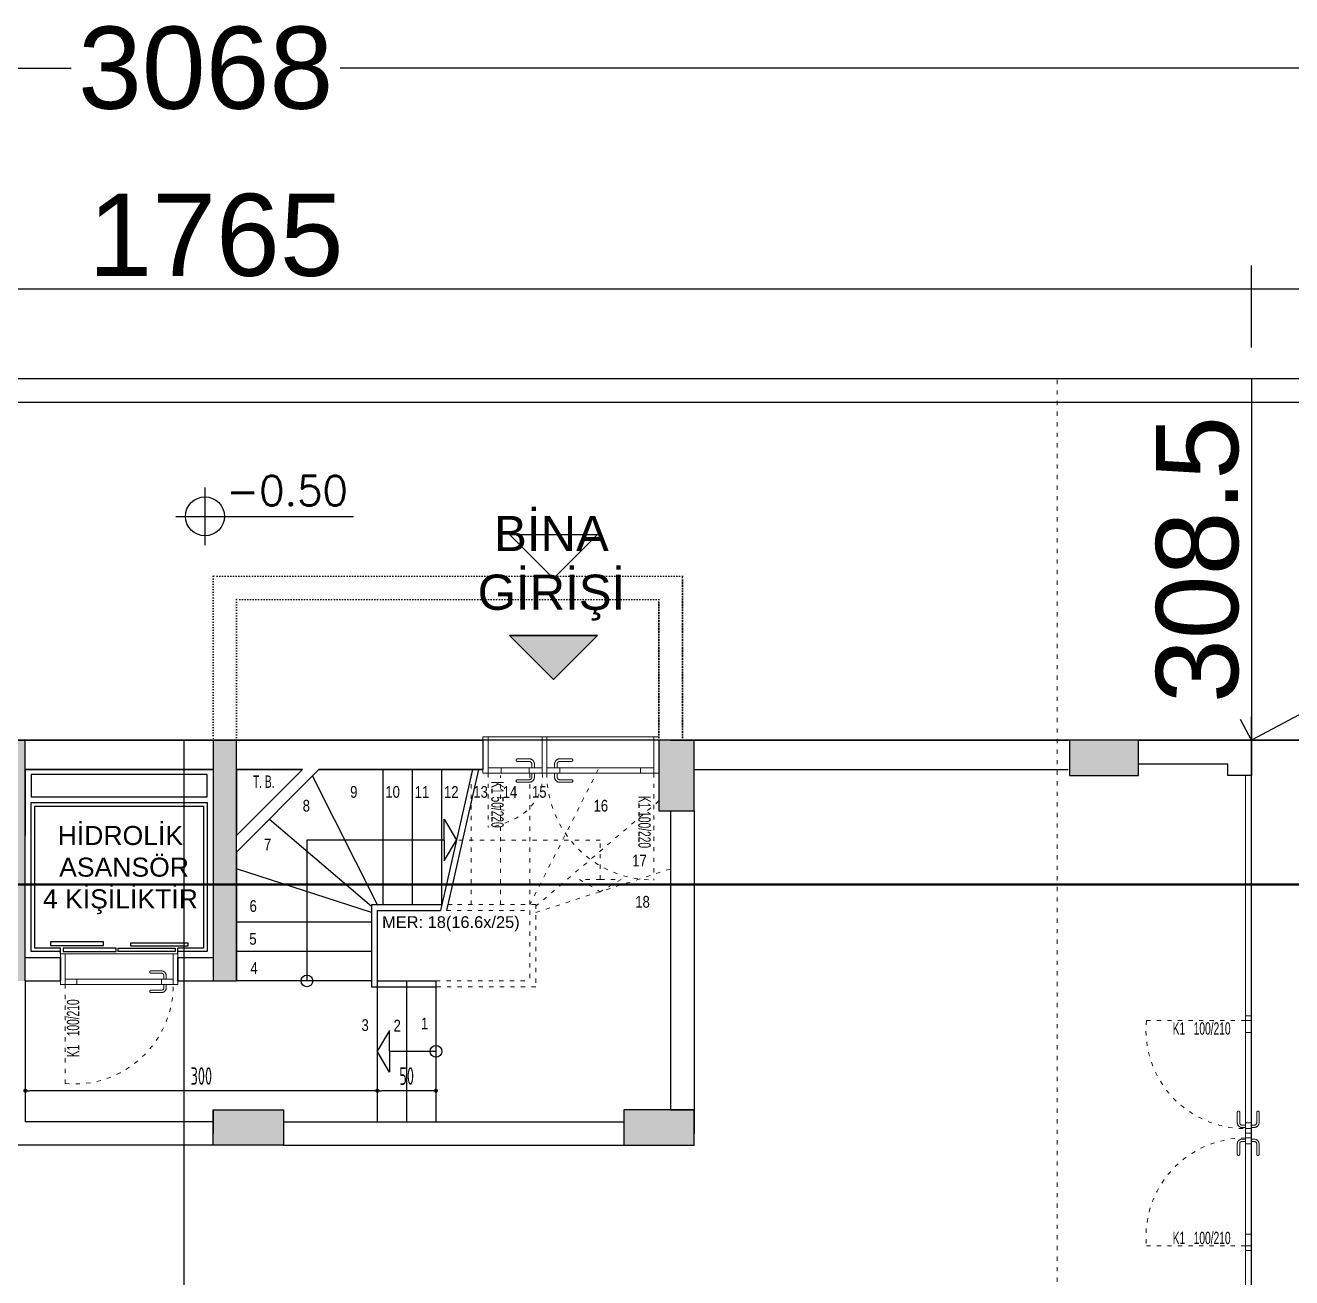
# Model space of a CAD drawing. Extents: x 41749 to 92598, y -24291 to 29432.
# Drawn here: x 44890.7 to 45160.5, y -22263.1 to -21996.3 of the extents above; entities that cross this region are included whole.
import ezdxf

# ---------------------------------------------------------------- set-up
doc = ezdxf.new("R2010")
doc.units = 0
doc.header["$MEASUREMENT"] = 0
doc.header["$PDMODE"] = 3
for name, pattern in [('ACAD_ISO03W100', [30, 12, -18]), ('DASHED', [0.75, 0.5, -0.25]), ('DOT', [6.35, 0, -6.35])]:
    doc.linetypes.add(name, pattern=pattern)
doc.layers.get('0').update_dxf_attribs({"linetype": 'CONTINUOUS'})
doc.layers.get('Defpoints').update_dxf_attribs({"linetype": 'CONTINUOUS'})
for name, color, linetype in [('ADAKENARI', 7, 'CONTINUOUS'), ('DUVAR', 6, 'CONTINUOUS'), ('KOLON', 5, 'CONTINUOUS'), ('MAHAL', 21, 'CONTINUOUS'), ('MERBAS', 231, 'CONTINUOUS'), ('MERDIVEN', 3, 'CONTINUOUS'), ('OLÇÜ', 3, 'CONTINUOUS'), ('P', 7, 'DOT'), ('SEMBOL', 21, 'CONTINUOUS'), ('SıVA', 7, 'CONTINUOUS'), ('tar', 12, 'CONTINUOUS'), ('TEFRIS', 12, 'CONTINUOUS'), ('tefriş', 12, 'CONTINUOUS'), ('YAZI', 7, 'CONTINUOUS')]:
    doc.layers.add(name, color=color, linetype=linetype)
for name, color, linetype, lineweight in [('KAPI-ACILIM1', 13, 'ACAD_ISO03W100', 20), ('KAPI-ACILIM11', 13, 'ACAD_ISO03W100', 20), ('KAPI-GOR', 153, 'CONTINUOUS', 15), ('KAPI-KASA', 34, 'CONTINUOUS', 20)]:
    doc.layers.add(name, color=color, linetype=linetype, lineweight=lineweight)
doc.styles.add('KOT', font='ROMANS.SHX')
doc.styles.add('mahal', font='arial.ttf', dxfattribs={"height": 70})
doc.styles.add('OLCU', font='isocpeur.ttf', dxfattribs={"width": 0.59})
doc.styles.add('POZ', font='arial.ttf', dxfattribs={"width": 0.8, "height": 12.5})
doc.dimstyles.new('OLCU3', dxfattribs={"dimscale": 0.5, "dimtxt": 30, "dimasz": 7, "dimexe": 20, "dimexo": 0, "dimgap": 10, "dimtad": 1, "dimdec": 4, "dimrnd": 0.5, "dimdsep": 46, "dimtxsty": 'OLCU', "dimblk1": 'DOT', "dimblk2": 'DOT', "dimsah": 1, "dimcen": 0.09, "dimclrt": 4, "dimadec": 0, "dimazin": 0, "dimtfac": 1, "dimtdec": 4, "dimtix": 1, "dimtmove": 2, "dimatfit": 3, "dimfxl": 0, "dimtolj": 1, "dimtzin": 0, "dimarcsym": 0})
doc.dimstyles.get("Standard").update_dxf_attribs({"dimtxt": 0.18, "dimasz": 0.18, "dimexe": 20, "dimexo": 0, "dimgap": 10, "dimtad": 1, "dimdec": 4, "dimrnd": 0.5, "dimdsep": 46, "dimtxsty": 'OLCU', "dimblk1": 'DOT', "dimblk2": 'DOT', "dimsah": 1, "dimcen": 0.09, "dimclrt": 4, "dimadec": 0, "dimazin": 0, "dimtfac": 1, "dimtdec": 4, "dimtix": 1, "dimtmove": 2, "dimatfit": 3, "dimfxl": 0, "dimtolj": 1, "dimtzin": 0, "dimarcsym": 0})

# ---------------------------------------------------------------- blocks, each defined once
blk = doc.blocks.new('DOT')
at = {"color": 0, "linetype": 'ByBlock'}
blk.add_line((-0.5, 0), (-1, 0), dxfattribs=at)
at = {"color": 0, "linetype": 'ByBlock', "const_width": 0.5}
blk.add_lwpolyline([(-0.25, 0, 1), (0.25, 0, 1)], format="xyb", close=True, dxfattribs=at)
blk = doc.blocks.new('*D2950')
at = {"layer": 'Defpoints', "color": 0, "transparency": 16777216}
for p in [(37023.6, -16744.4), (37073.6, -16763.2), (37023.6, -16796.8)]:
    blk.add_point(p, dxfattribs=at)
at = {"layer": 'MERDIVEN', "color": 0, "lineweight": -2, "transparency": 16777216}
for p, q in [((37023.6, -16771.8), (37023.6, -16806.8)), ((37073.6, -16771.8), (37073.6, -16806.8)), ((37070.1, -16796.8), (37027.1, -16796.8))]:
    blk.add_line(p, q, dxfattribs=at)
at = {"layer": 'MERDIVEN', "color": 0, "lineweight": -2, "transparency": 16777216, "xscale": 3.5, "yscale": 3.5, "zscale": 3.5, "rotation": 180}
blk.add_blockref('DOT', (37023.6, -16796.8), dxfattribs=at)
at = {"layer": 'MERDIVEN', "color": 0, "lineweight": -2, "transparency": 16777216, "xscale": 3.5, "yscale": 3.5, "zscale": 3.5}
blk.add_blockref('DOT', (37073.6, -16796.8), dxfattribs=at)
at = {"layer": 'MERDIVEN', "color": 4, "transparency": 16777216, "insert": (37048.6, -16784.3), "char_height": 15, "attachment_point": 5, "style": 'OLCU'}
blk.add_mtext('\\A1;50', dxfattribs=at)
blk = doc.blocks.new('*D2951')
at = {"layer": 'Defpoints', "color": 0, "transparency": 16777216}
for p in [(37023.6, -16744.4), (36723.6, -16786.9), (36723.6, -16796.8)]:
    blk.add_point(p, dxfattribs=at)
at = {"layer": 'MERDIVEN', "color": 0, "lineweight": -2, "transparency": 16777216}
for p, q in [((37023.6, -16771.8), (37023.6, -16806.8)), ((36723.6, -16786.9), (36723.6, -16806.8)), ((37020.1, -16796.8), (36727.1, -16796.8))]:
    blk.add_line(p, q, dxfattribs=at)
at = {"layer": 'MERDIVEN', "color": 0, "lineweight": -2, "transparency": 16777216, "xscale": 3.5, "yscale": 3.5, "zscale": 3.5, "rotation": 180}
blk.add_blockref('DOT', (36723.6, -16796.8), dxfattribs=at)
at = {"layer": 'MERDIVEN', "color": 0, "lineweight": -2, "transparency": 16777216, "xscale": 3.5, "yscale": 3.5, "zscale": 3.5}
blk.add_blockref('DOT', (37023.6, -16796.8), dxfattribs=at)
at = {"layer": 'MERDIVEN', "color": 4, "transparency": 16777216, "insert": (36873.6, -16784.3), "char_height": 15, "attachment_point": 5, "style": 'OLCU'}
blk.add_mtext('\\A1;300', dxfattribs=at)
blk = doc.blocks.new('KOTBLK04')
for p, q in [((0, 0.49), (0, -0.49)), ((-0.49, 0), (2.51, 0))]:
    blk.add_line(p, q)
blk.add_circle((0, 0), 0.33)
at = {"color": 7, "style": 'KOT'}
blk.add_attdef('TEMIZ', (0.359, 0.185), '', height=1, dxfattribs=at)
blk = doc.blocks.new('*D2916')
at = {"layer": 'Defpoints', "color": 0, "ltscale": 0.5, "transparency": 16777216}
for p in [(37768.6, -16113.6), (36003.6, -16189.9), (37768.6, -16189.9)]:
    blk.add_point(p, dxfattribs=at)
at = {"layer": 'OLÇÜ', "color": 0, "lineweight": -2, "ltscale": 0.5, "transparency": 16777216}
for p, q in [((36003.6, -16163.6), (36003.6, -16093.6)), ((37768.6, -16163.6), (37768.6, -16093.6)), ((36003.8, -16113.6), (37768.4, -16113.6))]:
    blk.add_line(p, q, dxfattribs=at)
at = {"layer": 'OLÇÜ', "color": 0, "lineweight": -2, "ltscale": 0.5, "transparency": 16777216, "xscale": 0.18, "yscale": 0.18, "zscale": 0.18, "rotation": 180}
blk.add_blockref('DOT', (36003.6, -16113.6), dxfattribs=at)
at = {"layer": 'OLÇÜ', "color": 0, "lineweight": -2, "ltscale": 0.5, "transparency": 16777216, "xscale": 0.18, "yscale": 0.18, "zscale": 0.18}
blk.add_blockref('DOT', (37768.6, -16113.6), dxfattribs=at)
at = {"layer": 'OLÇÜ', "color": 4, "ltscale": 0.5, "transparency": 16777216, "insert": (36886.1, -16067.9), "char_height": 70, "attachment_point": 5, "style": 'mahal'}
blk.add_mtext('\\A1;1765', dxfattribs=at)
blk = doc.blocks.new('*D2917')
at = {"layer": 'Defpoints', "color": 0, "ltscale": 0.5, "transparency": 16777216}
for p in [(38346.8, -16113.6), (37768.6, -16189.9), (38346.8, -16189.9)]:
    blk.add_point(p, dxfattribs=at)
at = {"layer": 'OLÇÜ', "color": 0, "lineweight": -2, "ltscale": 0.5, "transparency": 16777216}
for p, q in [((37768.6, -16163.6), (37768.6, -16093.6)), ((38346.8, -16163.6), (38346.8, -16093.6)), ((37768.8, -16113.6), (38346.6, -16113.6))]:
    blk.add_line(p, q, dxfattribs=at)
at = {"layer": 'OLÇÜ', "color": 0, "lineweight": -2, "ltscale": 0.5, "transparency": 16777216, "xscale": 0.18, "yscale": 0.18, "zscale": 0.18, "rotation": 180}
blk.add_blockref('DOT', (37768.6, -16113.6), dxfattribs=at)
at = {"layer": 'OLÇÜ', "color": 0, "lineweight": -2, "ltscale": 0.5, "transparency": 16777216, "xscale": 0.18, "yscale": 0.18, "zscale": 0.18}
blk.add_blockref('DOT', (38346.8, -16113.6), dxfattribs=at)
at = {"layer": 'OLÇÜ', "color": 4, "ltscale": 0.5, "transparency": 16777216, "insert": (38057.7, -16067.9), "char_height": 70, "attachment_point": 5, "style": 'mahal'}
blk.add_mtext('\\A1;578', dxfattribs=at)
blk = doc.blocks.new('*D2918')
at = {"layer": 'Defpoints', "color": 0, "ltscale": 0.5, "transparency": 16777216}
for p in [(35278.6, -15925.5), (35278.6, -16189.9), (38346.8, -16189.9)]:
    blk.add_point(p, dxfattribs=at)
at = {"layer": 'OLÇÜ', "color": 0, "lineweight": -2, "ltscale": 0.5, "transparency": 16777216}
for p, q in [((35278.6, -15975.5), (35278.6, -15905.5)), ((38346.8, -15975.5), (38346.8, -15905.5)), ((35278.8, -15925.5), (36762.7, -15925.5)), ((38346.6, -15925.5), (36991.9, -15925.5))]:
    blk.add_line(p, q, dxfattribs=at)
at = {"layer": 'OLÇÜ', "color": 0, "lineweight": -2, "ltscale": 0.5, "transparency": 16777216, "xscale": 0.18, "yscale": 0.18, "zscale": 0.18, "rotation": 180}
blk.add_blockref('DOT', (35278.6, -15925.5), dxfattribs=at)
at = {"layer": 'OLÇÜ', "color": 0, "lineweight": -2, "ltscale": 0.5, "transparency": 16777216, "xscale": 0.18, "yscale": 0.18, "zscale": 0.18}
blk.add_blockref('DOT', (38346.8, -15925.5), dxfattribs=at)
at = {"layer": 'OLÇÜ', "color": 4, "ltscale": 0.5, "transparency": 16777216, "insert": (36877.3, -15925.5), "char_height": 70, "attachment_point": 5, "style": 'mahal'}
blk.add_mtext('\\A1;3068', dxfattribs=at)
blk = doc.blocks.new('*D2947')
at = {"layer": 'Defpoints', "color": 0, "ltscale": 0.5, "transparency": 16777216}
for p in [(37768.6, -16498.2), (38382.5, -16498.2), (38382.5, -16498.2)]:
    blk.add_point(p, dxfattribs=at)
at = {"layer": 'OLÇÜ', "color": 0, "lineweight": -2, "ltscale": 0.5, "transparency": 16777216}
for p, q in [((37768.6, -16498.2), (37768.6, -16478.2)), ((38382.5, -16498.2), (38382.5, -16478.2)), ((37768.8, -16498.2), (38382.3, -16498.2))]:
    blk.add_line(p, q, dxfattribs=at)
at = {"layer": 'OLÇÜ', "color": 0, "lineweight": -2, "ltscale": 0.5, "transparency": 16777216, "xscale": 0.18, "yscale": 0.18, "zscale": 0.18, "rotation": 180}
blk.add_blockref('DOT', (37768.6, -16498.2), dxfattribs=at)
at = {"layer": 'OLÇÜ', "color": 0, "lineweight": -2, "ltscale": 0.5, "transparency": 16777216, "xscale": 0.18, "yscale": 0.18, "zscale": 0.18}
blk.add_blockref('DOT', (38382.5, -16498.2), dxfattribs=at)
at = {"layer": 'OLÇÜ', "color": 4, "ltscale": 0.5, "transparency": 16777216, "insert": (38075.6, -16452.5), "char_height": 70, "attachment_point": 5, "style": 'mahal'}
blk.add_mtext('\\A1;614', dxfattribs=at)
blk = doc.blocks.new('*D2948')
at = {"layer": 'Defpoints', "color": 0, "ltscale": 0.5, "transparency": 16777216}
for p in [(38346.8, -16189.9), (37768.6, -16498.2), (37768.6, -16498.2)]:
    blk.add_point(p, dxfattribs=at)
at = {"layer": 'OLÇÜ', "color": 0, "lineweight": -2, "ltscale": 0.5, "transparency": 16777216}
for p, q in [((38346.8, -16189.9), (38337.4, -16172.3)), ((38346.6, -16190), (37768.8, -16498.1)), ((37768.6, -16498.2), (37759.2, -16480.6))]:
    blk.add_line(p, q, dxfattribs=at)
at = {"layer": 'OLÇÜ', "color": 0, "lineweight": -2, "ltscale": 0.5, "transparency": 16777216, "xscale": 0.18, "yscale": 0.18, "zscale": 0.18}
for p, rotation in [((38346.8, -16189.9), 28.06643713763227), ((37768.6, -16498.2), 208.0664371376323)]:
    blk.add_blockref('DOT', p, dxfattribs=dict(at, rotation=rotation))
at = {"layer": 'OLÇÜ', "color": 4, "ltscale": 0.5, "transparency": 16777216, "insert": (38036.2, -16303.7), "char_height": 70, "attachment_point": 5, "rotation": 28.0664, "style": 'mahal'}
blk.add_mtext('\\A1;655', dxfattribs=at)
blk = doc.blocks.new('*D2949')
at = {"layer": 'Defpoints', "color": 0, "ltscale": 0.5, "transparency": 16777216}
for p in [(37768.6, -16189.9), (37768.6, -16498.2), (37768.6, -16498.2)]:
    blk.add_point(p, dxfattribs=at)
at = {"layer": 'OLÇÜ', "color": 0, "lineweight": -2, "ltscale": 0.5, "transparency": 16777216}
for p, q in [((37768.6, -16189.9), (37788.6, -16189.9)), ((37768.6, -16190.1), (37768.6, -16498)), ((37768.6, -16498.2), (37748.6, -16498.2))]:
    blk.add_line(p, q, dxfattribs=at)
at = {"layer": 'OLÇÜ', "color": 0, "lineweight": -2, "ltscale": 0.5, "transparency": 16777216, "xscale": 0.18, "yscale": 0.18, "zscale": 0.18}
for p, rotation in [((37768.6, -16189.9), 90), ((37768.6, -16498.2), 270)]:
    blk.add_blockref('DOT', p, dxfattribs=dict(at, rotation=rotation))
at = {"layer": 'OLÇÜ', "color": 4, "ltscale": 0.5, "transparency": 16777216, "insert": (37722.8, -16344.1), "char_height": 70, "attachment_point": 5, "rotation": 90, "style": 'mahal'}
blk.add_mtext('\\A1;308.5', dxfattribs=at)
blk = doc.blocks.new('cv')
at = {"layer": 'tar'}
blk.add_hatch(color=256, dxfattribs=at).paths.add_polyline_path([(37173.69429, -16446.29415), (37136.19429, -16408.79415), (37211.19429, -16408.79415)])
h = blk.add_hatch(dxfattribs=at)
h.set_pattern_fill('ANSI33', color=256, scale=40, style=0)
h.set_pattern_definition([(45, (-16728.94, 5798.129), (-7.0710678, 7.0710678), []), (45, (-16721.868, 5798.129), (-7.0710678, 7.0710678), [5, -2.5])])
h.paths.add_polyline_path([(36198.59721, -16498.21061), (36168.59721, -16498.21061), (36168.59721, -16558.21061), (36198.59721, -16558.21061)])
h.paths.add_polyline_path([(36723.59721, -16498.21061), (36713.59721, -16498.21061), (36703.59721, -16498.21061), (36703.59721, -16703.21061), (36723.59721, -16703.21061)])
h.paths.add_polyline_path([(36903.59721, -16498.21061), (36893.59721, -16498.21061), (36883.59721, -16498.21061), (36883.59721, -16703.21061), (36903.59721, -16703.21061)])
h.paths.add_polyline_path([(37263.59721, -16558.21061), (37293.59721, -16558.21061), (37293.59721, -16498.21061), (37263.59721, -16498.21061)])
h.paths.add_polyline_path([(37613.44868, -16498.21061), (37613.44868, -16528.21061), (37672.44868, -16528.21061), (37672.44868, -16498.21061)])
h.paths.add_polyline_path([(36198.5972, -16783.21061), (36168.5972, -16783.21061), (36168.5972, -16843.21061), (36198.5972, -16843.21061)])
h.paths.add_polyline_path([(36883.59721, -16813.21061), (36883.59721, -16843.21061), (36943.59721, -16843.21061), (36943.59721, -16813.21061)])
h.paths.add_polyline_path([(37293.59721, -16843.21061), (37293.59721, -16813.21061), (37233.59721, -16813.21061), (37233.59721, -16843.21061)])
h.paths.add_polyline_path([(36198.5972, -17313.21061), (36198.5972, -17283.21061), (36138.5972, -17283.21061), (36138.5972, -17313.21061)])
h.paths.add_polyline_path([(36623.59721, -17358.21056), (36593.59721, -17358.21056), (36593.59721, -17418.21056), (36623.59721, -17418.21056)])
h.paths.add_polyline_path([(37123.5972, -17358.21056), (37093.5972, -17358.21056), (37093.5972, -17418.21056), (37123.5972, -17418.21056)])
h.paths.add_polyline_path([(37612.44868, -17283.21061), (37612.44868, -17313.21061), (37672.44868, -17313.21061), (37672.44868, -17283.21061)])
at = {"layer": 'DUVAR'}
for p, q in [((36723.59721, -16498.21061), (36883.59721, -16498.21061)), ((36723.59721, -16498.21061), (36768.59721, -16498.21061)), ((36883.59721, -16498.21061), (36723.59721, -16498.21061)), ((36883.59721, -16498.21061), (36768.59721, -16498.21061)), ((36858.59721, -16498.21061), (36858.59721, -17418.21061)), ((36903.59721, -16498.21061), (37088.59721, -16498.21061)), ((37023.59721, -16498.21061), (36903.59721, -16498.21061)), ((37113.59721, -16498.21061), (37113.59721, -16523.21061)), ((37113.59721, -16498.21061), (37113.59721, -16523.21061)), ((37293.59721, -16498.21061), (37612.44868, -16498.21061)), ((37768.59721, -16498.21061), (37672.44868, -16498.21061)), ((37672.44868, -16498.21061), (37768.59721, -16498.21061)), ((37768.59721, -16498.21061), (37768.59721, -16528.21061)), ((36723.59721, -16523.21061), (36768.59721, -16523.21061)), ((36883.59721, -16523.21061), (36723.59721, -16523.21061)), ((36883.59721, -16523.21061), (36723.59721, -16523.21061)), ((36723.59721, -16523.21061), (36723.59721, -16579.36284)), ((36723.59721, -16523.21061), (36723.59721, -16579.36284)), ((36883.59721, -16523.21061), (36723.59721, -16523.21061)), ((36883.59721, -16523.21061), (36883.59721, -16683.21061)), ((36883.59721, -16523.21061), (36883.59721, -16683.21061)), ((36903.59721, -16523.21061), (36959.74944, -16523.21061)), ((36903.59721, -16523.21061), (36959.74944, -16523.21061)), ((36959.74944, -16523.21061), (36903.59721, -16523.21061)), ((36903.59721, -16593.50498), (36973.89158, -16523.21061)), ((36903.59721, -16579.36284), (36959.74944, -16523.21061)), ((36903.59721, -16523.21061), (36959.74944, -16523.21061)), ((36959.74944, -16523.21061), (36903.59721, -16523.21061)), ((36903.59721, -16593.50498), (36973.89158, -16523.21061)), ((36903.59721, -16579.36284), (36959.74944, -16523.21061)), ((36903.59721, -16523.21061), (36903.59721, -16579.36284)), ((36903.59721, -16523.21061), (36903.59721, -16579.36284)), ((36973.89158, -16523.21061), (37088.59721, -16523.21061)), ((36973.89158, -16523.21061), (37088.59721, -16523.21061)), ((37113.59721, -16523.21061), (36973.89158, -16523.21061)), ((36973.89158, -16523.21061), (37023.59721, -16523.21061)), ((37023.59721, -16523.21061), (36973.89158, -16523.21061)), ((37293.59721, -16523.21061), (37612.44868, -16523.21061)), ((37672.44868, -16518.21061), (37748.59721, -16518.21061)), ((37748.59721, -16528.21061), (37748.59721, -16518.21061)), ((37768.59721, -16528.21061), (37748.59721, -16528.21061)), ((37273.59721, -16558.21061), (37273.59721, -16813.21061)), ((37293.59721, -16558.21061), (37293.59721, -16813.21061)), ((36903.59721, -16593.50498), (36903.59721, -16703.21061)), ((36903.59721, -16593.50498), (36903.59721, -16703.21061)), ((36723.59721, -16683.21061), (36753.5972, -16683.21061)), ((36753.5972, -16683.21057), (36753.59721, -16703.21057)), ((36753.59721, -16703.21061), (36753.5972, -16683.21061)), ((36753.5972, -16683.21061), (36753.59721, -16703.21061)), ((36753.59721, -16703.21061), (36753.5972, -16683.21061)), ((36753.59721, -16703.21061), (36753.5972, -16683.21061)), ((36753.5972, -16683.21061), (36753.59721, -16703.21061)), ((36753.59721, -16683.21057), (36753.59721, -16703.21057)), ((36753.59721, -16703.21061), (36753.59721, -16683.21061)), ((36753.59721, -16703.21061), (36753.59721, -16683.21061)), ((36753.59721, -16683.21061), (36753.59721, -16703.21061)), ((36753.59721, -16703.21061), (36753.59721, -16683.21061)), ((36753.59721, -16703.21061), (36753.59721, -16683.21061)), ((36853.5972, -16683.21061), (36883.59721, -16683.21061)), ((36853.59721, -16703.21061), (36853.5972, -16683.21061)), ((36853.59721, -16703.21061), (36853.5972, -16683.21061)), ((36853.5972, -16683.21061), (36853.59721, -16703.21061)), ((36853.5972, -16703.21061), (36853.5972, -16683.21061)), ((36853.59721, -16683.21057), (36853.59721, -16703.21057)), ((36853.59721, -16703.21061), (36853.59721, -16683.21061)), ((36853.59721, -16703.21061), (36853.59721, -16683.21061)), ((36853.59721, -16683.21061), (36853.59721, -16703.21061)), ((36853.59721, -16683.21061), (36853.59721, -16703.21061)), ((36853.59721, -16703.21061), (36853.59721, -16683.21061)), ((36723.59721, -16703.21061), (36723.59721, -16823.21061)), ((36723.59721, -16703.21061), (36753.5972, -16703.21061)), ((36853.5972, -16703.21061), (36883.59721, -16703.21061)), ((37273.59721, -16813.21061), (37293.59721, -16813.21061)), ((36883.59721, -16823.21061), (36723.59721, -16823.21061)), ((36943.59721, -16823.21061), (37233.59721, -16823.21061)), ((36883.59721, -16843.21061), (36703.59721, -16843.21061)), ((36943.59721, -16843.21061), (37233.59721, -16843.21061))]:
    blk.add_line(p, q, dxfattribs=at)
for points in [[(36723.59721, -16498.21061), (36883.59721, -16498.21061)], [(36903.59721, -16498.21061), (37113.59721, -16498.21061)], [(36723.59721, -16523.21061), (36883.59721, -16523.21061)], [(36903.59721, -16523.21061), (36959.74944, -16523.21061)], [(36973.89158, -16523.21061), (37113.59721, -16523.21061)]]:
    blk.add_lwpolyline(points, dxfattribs=at)
at = {"layer": 'KAPI-ACILIM1', "ltscale": 0.3}
for p, q in [((37602.93901, -18093.64228), (37602.93901, -16189.93433)), ((37768.59721, -18073.76503), (37768.59721, -16189.93433)), ((37768.59721, -16498.21061), (37768.59721, -17483.21061)), ((37103.59721, -16638.21061), (37103.59721, -16523.21061)), ((37153.59721, -16638.21061), (37153.59721, -16523.21061)), ((37211.84898, -16523.21061), (37153.65735, -16638.21061)), ((37118.04165, -16526.21061), (37118.04165, -16572.32172)), ((37128.59721, -16638.21061), (37128.59721, -16528.21061)), ((37259.15276, -16526.21061), (37259.15276, -16617.32172)), ((37263.59721, -16549.85212), (37158.59721, -16639.6577)), ((37158.59721, -16644.9768), (37273.59721, -16607.788)), ((37213.59721, -16616.6956), (37195.79121, -16616.6956)), ((37195.79121, -16616.6956), (37213.59721, -16627.19085)), ((37213.59721, -16616.6956), (37231.4032, -16616.6956)), ((37231.4032, -16616.6956), (37213.59721, -16627.19085)), ((37083.72471, -16638.21061), (37088.59721, -16638.21061)), ((37158.59721, -16638.21061), (37088.59721, -16638.21061)), ((37158.59721, -16638.21061), (37158.59721, -16708.21061)), ((37082.58835, -16643.21061), (37153.59721, -16643.21061)), ((37153.59721, -16643.21061), (37153.59721, -16703.21061)), ((36757.59721, -16706.21061), (36757.59721, -16790.71061)), ((37073.59721, -16703.21061), (37153.59721, -16703.21061)), ((37158.59721, -16708.21061), (37073.59721, -16708.21061)), ((37763.59721, -16737.09054), (37679.09721, -16737.09054)), ((37763.59721, -16929.09054), (37679.09721, -16929.09054))]:
    blk.add_line(p, q, dxfattribs=at)
blk.add_lwpolyline([(36003.59721, -16498.21061), (37823.59721, -16498.21061), (37823.59721, -17167.97047), (37657.93901, -17418.21061), (36403.64177, -17418.21061), (36003.59721, -17363.73057)], close=True, dxfattribs=at)
at = {"layer": 'KAPI-ACILIM1'}
for points in [[(36723.59721, -16498.21061), (36883.59721, -16498.21061)], [(36883.59721, -16498.21061), (36723.59721, -16498.21061)]]:
    blk.add_lwpolyline(points, dxfattribs=at)
at = {"layer": 'KAPI-ACILIM1', "ltscale": 0.3}
blk.add_lwpolyline([(37213.59721, -16616.6956), (37213.59721, -16583.21061), (37091.09721, -16583.21061)], dxfattribs=at)
for centre, start, end in [((36765.47202, -16706.95153), 264.62898454, 0.50461363), ((37762.85628, -16744.96536), 174.62898454, 270.50461363), ((37762.85628, -16921.21572), 89.49538637, 185.37101546)]:
    blk.add_arc(centre, 84.12845, start, end, dxfattribs=at)
at = {"layer": 'KAPI-ACILIM1', "ltscale": 0.3, "extrusion": (0, 0, -1)}
blk.add_ellipse((37089.14178, -16519.55913), major_axis=(74.02315, -19.52771), ratio=0.6777874558, start_param=-0.2473129884, end_param=0.9993894036, dxfattribs=at)
at = {"layer": 'KAPI-ACILIM1', "ltscale": 0.3}
blk.add_ellipse((37259.15276, -16526.21061), major_axis=(-64.42528, -64.42528), ratio=1, start_param=-0.7853981634, end_param=0.7853981634, dxfattribs=at)
at = {"layer": 'KAPI-ACILIM11'}
for p, q in [((37153.04165, -16513.98839), (37143.04165, -16513.98839)), ((37153.04165, -16516.21061), (37143.04165, -16516.21061)), ((37155.26387, -16521.76616), (37155.26387, -16518.43283)), ((37155.26387, -16521.76616), (37155.26387, -16520.93283)), ((37157.48609, -16521.76616), (37157.48609, -16518.43283)), ((37157.48609, -16521.76616), (37157.48609, -16520.93283)), ((37174.70832, -16521.76616), (37174.70832, -16518.43283)), ((37174.70832, -16521.76616), (37174.70832, -16520.93283)), ((37176.93054, -16521.76616), (37176.93054, -16518.43283)), ((37176.93054, -16521.76616), (37176.93054, -16520.93283)), ((37179.15276, -16513.98839), (37189.15276, -16513.98839)), ((37179.15276, -16516.21061), (37189.15276, -16516.21061)), ((37153.04165, -16531.76616), (37143.04165, -16531.76616)), ((37153.04165, -16533.98839), (37143.04165, -16533.98839)), ((37155.26387, -16526.21061), (37155.26387, -16529.54394)), ((37157.48609, -16526.21061), (37157.48609, -16529.54394)), ((37174.70832, -16526.21061), (37174.70832, -16529.54394)), ((37176.93054, -16526.21061), (37176.93054, -16529.54394)), ((37179.15276, -16531.76616), (37189.15276, -16531.76616)), ((37179.15276, -16533.98839), (37189.15276, -16533.98839)), ((36839.5972, -16694.71061), (36830.5972, -16694.71061)), ((36839.5972, -16696.71061), (36830.5972, -16696.71061)), ((36841.5972, -16701.71061), (36841.5972, -16698.71061)), ((36841.5972, -16706.21061), (36841.5972, -16709.21061)), ((36843.5972, -16701.71061), (36843.5972, -16698.71061)), ((36843.5972, -16706.21061), (36843.5972, -16709.21061)), ((36839.5972, -16711.21061), (36830.5972, -16711.21061)), ((36839.5972, -16713.21061), (36830.5972, -16713.21061)), ((37756.59721, -16824.09054), (37756.59721, -16815.09054)), ((37758.59721, -16824.09054), (37758.59721, -16815.09054)), ((37773.09721, -16824.09054), (37773.09721, -16815.09054)), ((37775.09721, -16824.09054), (37775.09721, -16815.09054)), ((37763.59721, -16826.09054), (37760.59721, -16826.09054)), ((37768.59721, -16826.09054), (37771.09721, -16826.09054)), ((37763.59721, -16828.09054), (37760.59721, -16828.09054)), ((37768.59721, -16828.09054), (37771.09721, -16828.09054)), ((37756.59721, -16842.09054), (37756.59721, -16851.09054)), ((37758.59721, -16842.09054), (37758.59721, -16851.09054)), ((37763.59721, -16838.09054), (37760.59721, -16838.09054)), ((37763.59721, -16840.09054), (37760.59721, -16840.09054)), ((37768.59721, -16838.09054), (37771.09721, -16838.09054)), ((37768.59721, -16840.09054), (37771.09721, -16840.09054)), ((37773.09721, -16842.09054), (37773.09721, -16851.09054)), ((37775.09721, -16842.09054), (37775.09721, -16851.09054))]:
    blk.add_line(p, q, dxfattribs=at)
for centre, radius, start, end in [((37143.04165, -16515.0995), 1.11111, 90, 270), ((37189.15276, -16515.0995), 1.11111, 270, 90), ((37143.04165, -16532.87727), 1.11111, 90, 270), ((37189.15276, -16532.87727), 1.11111, 270, 90), ((36830.5972, -16695.71061), 1, 90.00000002, 270.00000002), ((36839.5972, -16698.71061), 4, 0.00000002, 90.00000002), ((36839.5972, -16698.71061), 2, 0.00000002, 90.00000002), ((36830.5972, -16712.21061), 1, 90.00000002, 270.00000002), ((36839.5972, -16709.21061), 2, 270.00000002, 0.00000002), ((36839.5972, -16709.21061), 4, 270.00000002, 0.00000002), ((37757.59721, -16815.09054), 1, 0.00000002, 180.00000002), ((37774.09721, -16815.09054), 1, 0.00000002, 180.00000002), ((37760.59721, -16824.09054), 4, 180.00000002, 270.00000002), ((37760.59721, -16824.09054), 2, 180.00000002, 270.00000002), ((37771.09721, -16824.09054), 4, 270.00000002, 0.00000002), ((37771.09721, -16824.09054), 2, 270.00000002, 0.00000002), ((37760.59721, -16842.09054), 4, 89.99999998, 179.99999998), ((37760.59721, -16842.09054), 2, 89.99999998, 179.99999998), ((37771.09721, -16842.09054), 4, 359.99999998, 89.99999998), ((37771.09721, -16842.09054), 2, 359.99999998, 89.99999998), ((37757.59721, -16851.09054), 1, 179.99999998, 359.99999998), ((37774.09721, -16851.09054), 1, 179.99999998, 359.99999998)]:
    blk.add_arc(centre, radius, start, end, dxfattribs=at)
for centre, major_axis, start_param, end_param in [((37153.04165, -16518.43283), (3.1427, -3.1427), 0.7853981634, 2.3561944902), ((37153.04165, -16518.43283), (-1.57135, -1.57135), 2.3561944902, 3.926990817), ((37179.15276, -16529.54394), (-3.1427, 3.1427), 0.7853981634, 2.3561944902), ((37179.15276, -16529.54394), (-1.57135, -1.57135), -0.7853981634, 0.7853981634)]:
    blk.add_ellipse(centre, major_axis=major_axis, ratio=1, start_param=start_param, end_param=end_param, dxfattribs=at)
at = {"layer": 'KAPI-ACILIM11', "extrusion": (0, 0, -1)}
for centre, major_axis, start_param, end_param in [((37179.15276, -16518.43283), (3.1427, 3.1427), 3.926990817, 5.4977871438), ((37179.15276, -16518.43283), (-1.57135, 1.57135), 5.4977871438, 7.0685834706), ((37153.04165, -16529.54394), (1.57135, -1.57135), 5.4977871438, 7.0685834706), ((37153.04165, -16529.54394), (-3.1427, -3.1427), 3.926990817, 5.4977871438)]:
    blk.add_ellipse(centre, major_axis=major_axis, ratio=1, start_param=start_param, end_param=end_param, dxfattribs=at)
at = {"layer": 'KAPI-GOR'}
for p, q in [((37164.15276, -16495.3773), (37118.04165, -16495.3773)), ((37168.04165, -16495.3773), (37259.15276, -16495.3773)), ((37768.59721, -16498.21061), (37768.59721, -16498.21061)), ((37768.59721, -16498.21061), (37768.59721, -16786.52178)), ((37768.59721, -16786.52178), (37768.59721, -16498.21061)), ((37763.59721, -16528.21061), (37763.59721, -16786.52178)), ((36849.5972, -16680.21061), (36757.5972, -16680.21061)), ((37763.59721, -16786.52178), (37763.59721, -17137.97047)), ((37768.59721, -16786.52178), (37768.59721, -17167.97047))]:
    blk.add_line(p, q, dxfattribs=at)
at = {"layer": 'KAPI-KASA'}
for p, q in [((37113.59721, -16495.3773), (37118.04165, -16495.3773)), ((37113.59721, -16526.21061), (37113.59721, -16495.3773)), ((37118.04165, -16495.3773), (37118.04165, -16526.21061)), ((37164.14821, -16495.3773), (37164.15276, -16495.3773)), ((37164.14821, -16526.21061), (37164.14821, -16495.3773)), ((37164.14821, -16495.3773), (37168.04165, -16495.3773)), ((37164.14821, -16526.21061), (37164.14821, -16495.3773)), ((37164.15276, -16495.3773), (37164.15276, -16526.21061)), ((37168.04165, -16495.3773), (37168.04165, -16526.21061)), ((37259.15276, -16495.3773), (37259.15276, -16526.21061)), ((37263.59721, -16495.3773), (37259.15276, -16495.3773)), ((37164.15276, -16521.76616), (37118.04165, -16521.76616)), ((37129.15276, -16526.21061), (37129.15276, -16521.76616)), ((37153.04165, -16526.21061), (37153.04165, -16521.76616)), ((37168.04165, -16521.76616), (37259.15276, -16521.76616)), ((37179.15276, -16526.21061), (37179.15276, -16521.76616)), ((37248.04165, -16526.21061), (37248.04165, -16521.76616)), ((37118.04165, -16526.21061), (37113.59721, -16526.21061)), ((37118.04165, -16526.21061), (37118.04165, -16526.21061)), ((37118.04165, -16526.21061), (37164.15276, -16526.21061)), ((37168.04165, -16526.21061), (37164.14821, -16526.21061)), ((37164.15276, -16526.21061), (37164.14821, -16526.21061)), ((37259.15276, -16526.21061), (37168.04165, -16526.21061)), ((37259.15276, -16526.21061), (37259.15276, -16526.21061)), ((37259.15276, -16526.21061), (37263.59721, -16526.21061)), ((36849.5972, -16701.71061), (36757.59721, -16701.71061)), ((36757.59721, -16706.21061), (36849.5972, -16706.21061)), ((36767.59721, -16706.21061), (36767.59721, -16701.71061)), ((36839.5972, -16706.21061), (36839.5972, -16701.71061)), ((37763.59721, -16737.09054), (37763.59721, -16829.09054)), ((37768.59721, -16829.09054), (37768.59721, -16737.09054)), ((37763.59721, -16747.09054), (37768.59721, -16747.09054)), ((37763.59721, -16824.09054), (37768.59721, -16824.09054)), ((37763.59721, -16929.09054), (37763.59721, -16837.09054)), ((37768.59721, -16837.09054), (37768.59721, -16929.09054)), ((37763.59721, -16842.09054), (37768.59721, -16842.09054)), ((37763.59721, -16919.09054), (37768.59721, -16919.09054))]:
    blk.add_line(p, q, dxfattribs=at)
for points in [[(36757.59721, -16706.21061), (36753.59721, -16706.21061), (36753.5972, -16680.21061), (36757.5972, -16680.21061), (36757.59721, -16706.21061)], [(36849.5972, -16706.21061), (36853.5972, -16706.21061), (36853.5972, -16680.21061), (36849.5972, -16680.21061), (36849.5972, -16706.21061)], [(37763.59721, -16737.09054), (37763.59721, -16733.09054), (37768.59721, -16733.09054), (37768.59721, -16737.09054), (37763.59721, -16737.09054)], [(37763.59721, -16829.09054), (37763.59721, -16833.09054), (37768.59721, -16833.09054), (37768.59721, -16829.09054), (37763.59721, -16829.09054)], [(37763.59721, -16837.09054), (37763.59721, -16833.09054), (37768.59721, -16833.09054), (37768.59721, -16837.09054), (37763.59721, -16837.09054)], [(37763.59721, -16929.09054), (37763.59721, -16933.09054), (37768.59721, -16933.09054), (37768.59721, -16929.09054), (37763.59721, -16929.09054)]]:
    blk.add_lwpolyline(points, close=True, dxfattribs=at)
at = {"layer": 'KOLON'}
for p, q in [((36703.59721, -16498.21061), (36723.59721, -16498.21061)), ((36723.59721, -16703.21061), (36723.59721, -16498.21061)), ((36883.59721, -16498.21061), (36903.59721, -16498.21061)), ((36903.59721, -16498.21061), (36883.59721, -16498.21061)), ((36883.59721, -16498.21061), (36883.59721, -16703.21061)), ((36883.59721, -16498.21061), (36883.59721, -16703.21061)), ((36893.59721, -16498.21061), (36903.59721, -16498.21061)), ((36903.59721, -16703.21061), (36903.59721, -16498.21061)), ((37293.59721, -16498.21061), (37263.59721, -16498.21061)), ((37263.59721, -16498.21061), (37263.59721, -16558.21061)), ((37293.59721, -16498.21061), (37273.59721, -16498.21061)), ((37273.59721, -16498.21061), (37293.59721, -16498.21061)), ((37293.59721, -16558.21061), (37293.59721, -16498.21061)), ((37293.59721, -16558.21061), (37293.59721, -16498.21061)), ((37613.44868, -16498.21061), (37613.44868, -16528.21061)), ((37672.44868, -16498.21061), (37613.44868, -16498.21061)), ((37672.44868, -16528.21061), (37672.44868, -16498.21061)), ((37613.44868, -16528.21061), (37672.44868, -16528.21061)), ((37263.59721, -16558.21061), (37293.59721, -16558.21061)), ((36883.59721, -16703.21061), (36903.59721, -16703.21061)), ((36883.59721, -16813.21061), (36883.59721, -16833.21061)), ((36883.59721, -16843.21061), (36883.59721, -16813.21061)), ((36883.59721, -16813.21061), (36943.59721, -16813.21061)), ((36943.59721, -16813.21061), (36943.59721, -16843.21061)), ((37233.59721, -16813.21061), (37233.59721, -16843.21061)), ((37293.59721, -16813.21061), (37233.59721, -16813.21061)), ((37293.59721, -16813.21061), (37293.59721, -16833.21061)), ((37293.59721, -16843.21061), (37293.59721, -16813.21061)), ((36943.59721, -16843.21061), (36883.59721, -16843.21061)), ((37233.59721, -16843.21061), (37293.59721, -16843.21061))]:
    blk.add_line(p, q, dxfattribs=at)
at = {"layer": 'MERBAS', "linetype": 'DASHED', "ltscale": 40, "const_width": 2}
for points in [[(35864.12722, -16620.96), (37891.89165, -16620.96)], [(35874.33774, -16620.96), (37891.89165, -16620.96)], [(35874.33774, -16620.96), (37891.89165, -16620.96)]]:
    blk.add_lwpolyline(points, dxfattribs=at)
at = {"layer": 'MERDIVEN'}
for p, q in [((37028.59721, -16638.21061), (37028.59721, -16523.21061)), ((37053.59721, -16638.21061), (37053.59721, -16523.21061)), ((37104.73357, -16523.21061), (37077.46084, -16643.21061)), ((37078.59721, -16638.21061), (37078.59721, -16523.21061)), ((37109.86108, -16523.21061), (37082.58835, -16643.21061)), ((37158.5938, -16521.65183), (37158.6041, -16521.64751)), ((36968.2169, -16528.88528), (37023.53706, -16638.21061)), ((36931.73606, -16565.36613), (37018.59721, -16639.6577)), ((37080.60195, -16583.21061), (37080.60195, -16565.40461)), ((37080.60195, -16565.40461), (37091.09721, -16583.21061)), ((37080.60195, -16583.21061), (37080.60195, -16601.01661)), ((37080.60195, -16601.01661), (37091.09721, -16583.21061)), ((37018.59721, -16644.9768), (36903.59721, -16607.788)), ((37018.59721, -16638.21061), (37078.59721, -16638.21061)), ((37018.59721, -16638.21061), (37018.59721, -16708.21061)), ((37018.59721, -16653.21061), (36903.59721, -16653.21061)), ((37023.59721, -16643.21061), (37077.46084, -16643.21061)), ((37023.59721, -16643.21061), (37023.59721, -16703.21061)), ((37018.59721, -16678.21061), (36903.59721, -16678.21061)), ((37018.59721, -16703.21061), (36903.59721, -16703.21061)), ((37023.59721, -16703.21061), (37073.59721, -16703.21061)), ((37023.59721, -16703.21061), (37023.59721, -16823.21061)), ((37048.59721, -16703.21061), (37048.59721, -16823.21061)), ((37073.59721, -16703.21061), (37073.59721, -16823.21061)), ((37018.59721, -16708.21061), (37073.59721, -16708.21061)), ((37034.09246, -16745.40461), (37023.59721, -16763.21061)), ((37034.09246, -16763.21061), (37034.09246, -16745.40461)), ((37034.09246, -16781.01661), (37023.59721, -16763.21061)), ((37034.09246, -16763.21061), (37034.09246, -16781.01661))]:
    blk.add_line(p, q, dxfattribs=at)
blk.add_lwpolyline([(36878.59721, -16527.28175), (36728.59721, -16527.28175), (36728.59721, -16546.22816), (36878.59721, -16546.22816)], close=True, dxfattribs=at)
for points in [[(36753.5972, -16678.21061), (36728.59721, -16678.21061), (36728.59721, -16551.19992), (36878.59721, -16551.19992), (36878.59721, -16678.21061), (36853.5972, -16678.21061)], [(37080.60195, -16583.21061), (36963.59721, -16583.21061), (36963.59721, -16703.21061)], [(36963.59721, -16646.20587), (36963.59721, -16703.21061)], [(37034.09246, -16763.21061), (37073.59721, -16763.21061)]]:
    blk.add_lwpolyline(points, dxfattribs=at)
for centre in [(36963.59721, -16703.21061), (37073.59721, -16763.21061)]:
    blk.add_circle(centre, 5, dxfattribs=at)
at = {"layer": 'OLÇÜ', "ltscale": 0.5}
blk.add_line((38382.51984, -16498.21061), (35279.07607, -16498.21061), dxfattribs=at)
at = {"layer": 'P', "ltscale": 0.3}
for points in [[(37283.59717, -16495.21061), (37283.59717, -16358.21061), (36883.59717, -16358.21061), (36883.59717, -16495.21061)], [(37283.59721, -16498.21061), (37283.59721, -16358.21061), (36883.59721, -16358.21061), (36883.59721, -16498.21061)], [(37263.59717, -16495.21061), (37263.59717, -16378.21061), (36903.59717, -16378.21061), (36903.59717, -16495.21061)], [(37263.59721, -16498.21061), (37263.59721, -16378.21061), (36903.59721, -16378.21061), (36903.59721, -16498.21061)], [(37263.59721, -16498.21061), (37263.59721, -16378.21061), (36903.59721, -16378.21061), (36903.59721, -16498.21061)]]:
    blk.add_lwpolyline(points, dxfattribs=at)
at = {"layer": 'SıVA'}
blk.add_lwpolyline([(37173.69429, -16360.37937), (37136.19429, -16322.87937), (37211.19429, -16322.87937)], close=True, dxfattribs=at)
at = {"layer": 'tar'}
for p, q in [((37136.19429, -16408.79415), (37173.69429, -16446.29415)), ((37211.19429, -16408.79415), (37136.19429, -16408.79415)), ((37136.19429, -16408.79415), (37211.19429, -16408.79415)), ((37136.19429, -16408.79415), (37173.69429, -16446.29415)), ((37211.19429, -16408.79415), (37136.19429, -16408.79415)), ((37211.19429, -16408.79415), (37173.69429, -16446.29415)), ((37173.69429, -16446.29415), (37211.19429, -16408.79415)), ((37173.69429, -16446.29415), (37211.19429, -16408.79415)), ((37768.59721, -16498.21061), (37879.16753, -16498.21061))]:
    blk.add_line(p, q, dxfattribs=at)
blk.add_lwpolyline([(35948.59721, -16498.21061), (35948.64421, -17410.73415), (36348.59732, -17418.20359), (37602.93012, -17418.16649), (37768.7473, -17168.06983), (37768.55221, -16498.21061), (35948.59721, -16498.21061), (35948.64421, -17410.73415)], dxfattribs=at)
at = {"layer": 'TEFRIS'}
for p, q in [((35279.07607, -16189.93433), (38346.76223, -16189.93433)), ((35299.07607, -16209.93433), (38349.08207, -16209.93433))]:
    blk.add_line(p, q, dxfattribs=at)
at = {"layer": 'tefriş', "linetype": 'Continuous'}
for p, q in [((36753.5972, -16680.21061), (36753.5972, -16675.21061)), ((36853.5972, -16680.21061), (36853.5972, -16675.21061))]:
    blk.add_line(p, q, dxfattribs=at)
blk.add_lwpolyline([(36753.5972, -16675.21061), (36731.59721, -16675.21061), (36731.59721, -16554.19992), (36875.59721, -16554.19992), (36875.59721, -16675.21061), (36853.5972, -16675.21061)], dxfattribs=at)
for points in [[(36745.01701, -16673.07154), (36790.21096, -16673.07154), (36790.21096, -16670.07154), (36745.01701, -16670.07154)], [(36755.92937, -16678.21061), (36801.12333, -16678.21061), (36801.12333, -16675.21061), (36755.92937, -16675.21061)], [(36851.26504, -16678.21061), (36802.84333, -16678.21061), (36802.84333, -16675.21061), (36851.26504, -16675.21061)], [(36862.05194, -16673.69825), (36813.63023, -16673.69825), (36813.63023, -16670.69825), (36862.05194, -16670.69825)]]:
    blk.add_lwpolyline(points, close=True, dxfattribs=at)
at = {"layer": 'SEMBOL'}
ref = blk.add_blockref('KOTBLK04', (36876.68554, -16307.34563), dxfattribs=dict(at, xscale=50.39999999999418, yscale=50.39999999999418, zscale=50.39999999999418))
ref.add_attrib('TEMIZ', '-0.50', (36894.78755, -16298.04369), dxfattribs={"color": 54, "height": 25.2, "style": 'KOT'})
at = {"layer": 'MAHAL', "attachment_point": 5, "style": 'mahal'}
for s, insert, char_height, width in [('BİNA\\PGİRİŞİ', (37172.0268, -16351.61976), 30, 477.444), ('HİDROLİK\\P ASANSÖR\\P4 KİŞİLİKTİR', (36804.60956, -16608.79791), 16.2, 241.61976)]:
    blk.add_mtext(s, dxfattribs=dict(at, insert=insert, char_height=char_height, width=width))
at = {"layer": 'YAZI', "style": 'POZ'}
blk.add_text('MER: 18(16.6x/25)', height=10, dxfattribs=at).set_placement((37027.70409, -16658.10935))
at = {"layer": 'YAZI', "char_height": 10.56, "width": 183.750336, "attachment_point": 5, "style": 'OLCU'}
for s, insert, rotation in [('{\\fArial|b0|i0|c162|p34;T. B.}', (36926.81954, -16533.44499), 0.00000001), ('{\\fArial|b0|i0|c162|p34;T. B.}', (36926.81954, -16533.44499), 0.00000001), ('{\\fArial|b0|i0|c162|p34;K1 50/220}', (37125.9498, -16552.87215), 270), ('{\\fArial|b0|i0|c162|p34;K1 100/220}', (37251.24461, -16567.79263), 270), ('{\\fArial|b0|i0|c162|p34;K1   100/210}', (36764.34484, -16743.6289), 90.00000001), ('{\\fArial|b0|i0|c162|p34;K1   100/210}', (37726.17891, -16743.83818), 0.00000001), ('{\\fArial|b0|i0|c162|p34;K1   100/210}', (37726.17891, -16922.3429), 359.99999999)]:
    blk.add_mtext(s, dxfattribs=dict(at, insert=insert, rotation=rotation))
at = {"layer": 'YAZI', "char_height": 10, "width": 33.9177331, "attachment_point": 5, "style": 'POZ'}
for s, insert in [('9', (37003.55378, -16542.23469)), ('10', (37036.63834, -16542.23469)), ('11', (37061.63834, -16542.23469)), ('12', (37086.63834, -16542.23469)), ('13', (37111.63834, -16542.23469)), ('14', (37136.63834, -16542.23469)), ('15', (37161.63834, -16542.23469)), ('8', (36963.10722, -16553.9781)), ('16', (37214.08719, -16553.9781)), ('7', (36930.14017, -16586.94515)), ('17', (37247.05424, -16600.6869)), ('18', (37249.63959, -16635.90155)), ('6', (36917.79856, -16639.47609)), ('5', (36917.59564, -16667.46258)), ('4', (36918.61045, -16692.20419)), ('3', (37013.20998, -16740.97704)), ('2', (37040.55607, -16741.35747)), ('1', (37063.97552, -16739.53989))]:
    blk.add_mtext(s, dxfattribs=dict(at, insert=insert))
at = {"layer": 'MERDIVEN'}
for base, p1, p2, picture, middle in [((36723.59721, -16796.79682), (37023.59721, -16744.42785), (36723.59721, -16786.90347), '*D2951', (36873.59721, -16784.29682)), ((37023.59721, -16796.79682), (37073.59721, -16763.21061), (37023.59721, -16744.42785), '*D2950', (37048.59721, -16784.29682))]:
    dim = blk.add_linear_dim(base=base, p1=p1, p2=p2, dimstyle='OLCU3', dxfattribs=at)
    dim.commit()
    dim.dimension.update_dxf_attribs({"geometry": picture, "text_midpoint": middle})
at = {"layer": 'OLÇÜ', "ltscale": 0.5}
dim = blk.add_linear_dim(base=(35278.57607, -15925.4584), p1=(38346.76223, -16189.93433), p2=(35278.57607, -16189.93433), dimstyle='Standard', override={"dimscale": 1, "dimtxsty": 'mahal', "dimfxl": 50, "dimfxlon": 1}, dxfattribs=at)
dim.commit()
dim.dimension.update_dxf_attribs({"geometry": '*D2918', "text_midpoint": (36877.30938, -15925.4584), "dimtype": 128})
for base, p1, p2, picture, middle in [((37768.59721, -16113.64076), (36003.57413, -16189.93433), (37768.59721, -16189.93433), '*D2916', (36886.08567, -16067.90065)), ((38346.76223, -16113.64076), (37768.59721, -16189.93433), (38346.76223, -16189.93433), '*D2917', (38057.67972, -16067.90065))]:
    dim = blk.add_linear_dim(base=base, p1=p1, p2=p2, angle=180, dimstyle='Standard', override={"dimscale": 1, "dimtxsty": 'mahal', "dimfxl": 50, "dimfxlon": 1}, dxfattribs=at)
    dim.commit()
    dim.dimension.update_dxf_attribs({"geometry": picture, "text_midpoint": middle})
for p1, p2, picture, middle in [((38346.76223, -16189.93433), (37768.59721, -16498.21061), '*D2948', (38036.15922, -16303.71128)), ((37768.59721, -16189.93433), (37768.59721, -16498.21061), '*D2949', (37722.83322, -16344.07247)), ((37768.59721, -16498.21061), (38382.51984, -16498.21061), '*D2947', (38075.55852, -16452.4705))]:
    dim = blk.add_aligned_dim(p1=p1, p2=p2, distance=0, dimstyle='Standard', override={"dimscale": 1, "dimtxsty": 'mahal', "dimfxl": 50, "dimfxlon": 1}, dxfattribs=at)
    dim.commit()
    dim.dimension.update_dxf_attribs({"geometry": picture, "text_midpoint": middle})

msp = doc.modelspace()

# ---------------------------------------------------------------- block references
at = {"layer": 'ADAKENARI', "xscale": 0.25, "yscale": 0.25, "zscale": 0.25}
msp.add_blockref('cv', (35709.76185, -18024.07549), dxfattribs=at)

doc.saveas('drawing.dxf')
